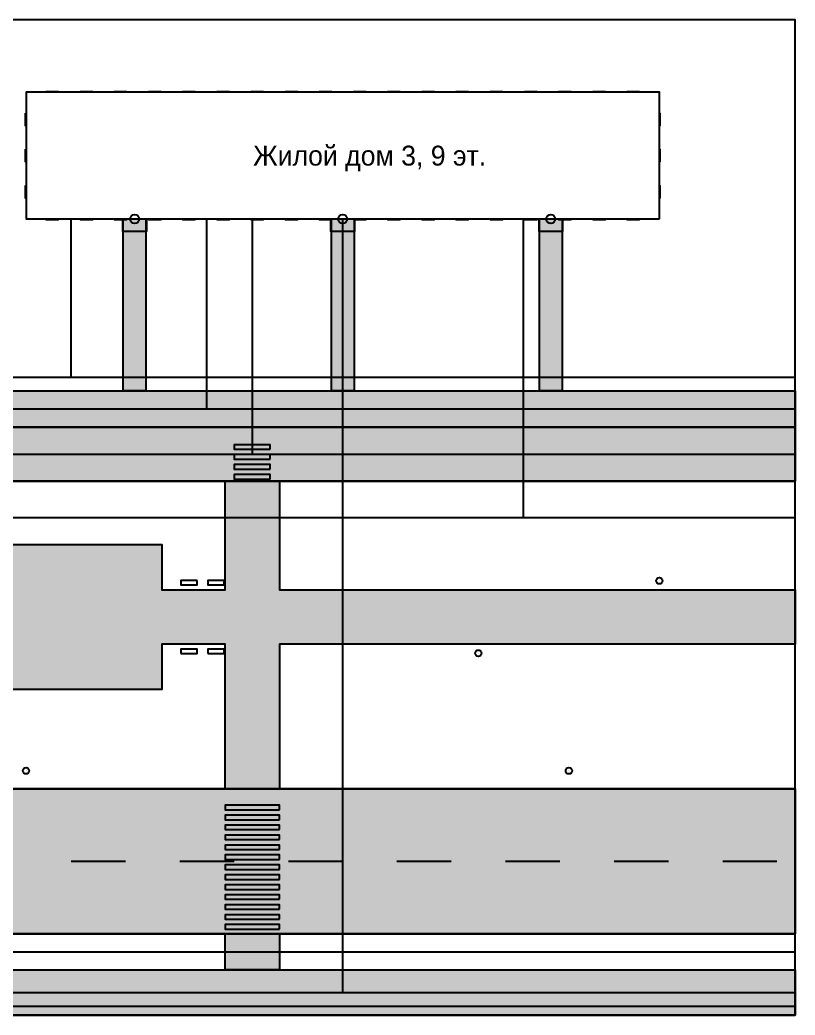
# Model space of a CAD drawing. Header units: metres. Extents: x 0 to 260, y 0 to 110.
# Drawn here: x 174.3 to 260, y 0 to 110 of the extents above; entities that cross this region are included whole.
import ezdxf

# ---------------------------------------------------------------- set-up
doc = ezdxf.new("R2010")
doc.units = ezdxf.units.M
for name, color, linetype in [('BENCHES', 34, 'Continuous'), ('BUILDING_FOOTPRINT', 1, 'Continuous'), ('CABLE_COMM', 150, 'Continuous'), ('CANOPIES', 132, 'Continuous'), ('CURB', 8, 'Continuous'), ('ENTRANCES', 132, 'Continuous'), ('GAS_PIPE', 2, 'Continuous'), ('HEATING_T1', 1, 'Continuous'), ('LABELS', 7, 'Continuous'), ('LAMPS', 2, 'Continuous'), ('OVERHEAD_POWER_LINE', 6, 'Continuous'), ('PATHS', 33, 'Continuous'), ('POWER_CABLE', 212, 'Continuous'), ('ROAD', 251, 'Continuous'), ('ROAD_MARKINGS', 7, 'Continuous'), ('SEWER_K1', 30, 'Continuous'), ('SIDEWALK', 31, 'Continuous'), ('TERRITORY_BOUNDARY', 8, 'Continuous'), ('WATER_SUPPLY_B1', 5, 'Continuous'), ('WINDOWS', 150, 'Continuous')]:
    doc.layers.add(name, color=color, linetype=linetype)

# ---------------------------------------------------------------- blocks, each defined once
blk = doc.blocks.new('BENCH')
blk.add_lwpolyline([(-0.9, -0.25), (0.9, -0.25), (0.9, 0.25), (-0.9, 0.25)], close=True)

msp = doc.modelspace()

# ---------------------------------------------------------------- hatches: boundary and pattern name
at = {"layer": 'PATHS'}
for points in [[(188.25, 69), (185.75, 69), (185.75, 88), (188.25, 88)], [(208.75, 69), (208.75, 88), (211.25, 88), (211.25, 69)], [(231.75, 69), (231.75, 88), (234.25, 88), (234.25, 69)], [(0, 47), (57, 47), (57, 59), (63, 59), (63, 47), (70, 47), (70, 52), (90, 52), (90, 47), (170, 47), (170, 52), (190, 52), (190, 47), (197, 47), (197, 59), (203, 59), (203, 47), (260, 47), (260, 41), (203, 41), (203, 25), (197, 25), (197, 41), (190, 41), (190, 36), (170, 36), (170, 41), (90, 41), (90, 36), (70, 36), (70, 41), (63, 41), (63, 25), (57, 25), (57, 41), (0, 41)], [(203, 5), (197, 5), (197, 9), (203, 9)]]:
    msp.add_hatch(color=33, dxfattribs=at).paths.add_polyline_path(points)
at = {"layer": 'ROAD'}
for points in [[(0, 59), (0, 65), (260, 65), (260, 59)], [(0, 9), (0, 25), (260, 25), (260, 9)]]:
    msp.add_hatch(color=251, dxfattribs=at).paths.add_polyline_path(points)
at = {"layer": 'SIDEWALK'}
for points in [[(0, 65), (0, 69), (260, 69), (260, 65)], [(0, 0), (0, 5), (260, 5), (260, 0)]]:
    msp.add_hatch(color=31, dxfattribs=at).paths.add_polyline_path(points)

# ---------------------------------------------------------------- linework, layer by layer
at = {"layer": 'BUILDING_FOOTPRINT'}
msp.add_lwpolyline([(245, 88), (245, 102), (175, 102), (175, 88)], close=True, dxfattribs=at)
at = {"layer": 'CABLE_COMM'}
msp.add_polyline3d([(0, 1, -0.6), (260, 1, -0.6)], dxfattribs=at)
at = {"layer": 'CANOPIES'}
for points in [[(185.7, 88, 2.7), (188.3, 88, 2.7), (188.3, 86.6, 2.7), (185.7, 86.6, 2.7)], [(208.7, 88, 2.7), (211.3, 88, 2.7), (211.3, 86.6, 2.7), (208.7, 86.6, 2.7)], [(231.7, 88, 2.7), (234.3, 88, 2.7), (234.3, 86.6, 2.7), (231.7, 86.6, 2.7)]]:
    msp.add_3dface(points, dxfattribs=at)
at = {"layer": 'CURB'}
for points in [[(260, 59), (260, 65), (0, 65), (0, 59)], [(260, 9), (260, 25), (0, 25), (0, 9)]]:
    msp.add_lwpolyline(points, close=True, dxfattribs=at)
at = {"layer": 'ENTRANCES'}
for centre in [(187, 88, 0.05), (210, 88, 0.05), (233, 88, 0.05)]:
    msp.add_circle(centre, 0.5, dxfattribs=at)
at = {"layer": 'GAS_PIPE'}
for points in [[(180, 70.5, -1.2), (180, 88, -1.2)], [(0, 70.5, -1.2), (260, 70.5, -1.2)]]:
    msp.add_polyline3d(points, dxfattribs=at)
at = {"layer": 'HEATING_T1'}
for points in [[(230, 55, -1.4), (230, 88, -1.4)], [(0, 55, -1.4), (260, 55, -1.4)]]:
    msp.add_polyline3d(points, dxfattribs=at)
at = {"layer": 'LAMPS'}
for p, q in [((245, 48), (245, 48, 5)), ((225, 40), (225, 40, 5)), ((175, 27), (175, 27, 9)), ((235, 27), (235, 27, 9))]:
    msp.add_line(p, q, dxfattribs=at)
for centre in [(245, 48, 5), (225, 40, 5), (175, 27, 9), (235, 27, 9)]:
    msp.add_circle(centre, 0.35, dxfattribs=at)
at = {"layer": 'OVERHEAD_POWER_LINE'}
for p, q in [((0, 7, 9), (260, 7, 9)), ((175, 7), (175, 7, 9)), ((210, 7), (210, 7, 9)), ((245, 7), (245, 7, 9))]:
    msp.add_line(p, q, dxfattribs=at)
at = {"layer": 'PATHS'}
for points in [[(188.25, 69), (185.75, 69), (185.75, 88), (188.25, 88)], [(208.75, 69), (208.75, 88), (211.25, 88), (211.25, 69)], [(231.75, 69), (231.75, 88), (234.25, 88), (234.25, 69)], [(203, 5), (197, 5), (197, 9), (203, 9)]]:
    msp.add_lwpolyline(points, close=True, dxfattribs=at)
msp.add_lwpolyline([(90, 47), (170, 47), (170, 52), (190, 52), (190, 47), (197, 47), (197, 59), (203, 59), (203, 47), (260, 47), (260, 41), (203, 41), (203, 25), (197, 25), (197, 41), (190, 41), (190, 36), (170, 36), (170, 41), (90, 41)], dxfattribs=at)
at = {"layer": 'POWER_CABLE'}
for points in [[(195, 67, -0.7), (195, 88, -0.7)], [(0, 67, -0.7), (260, 67, -0.7)]]:
    msp.add_polyline3d(points, dxfattribs=at)
at = {"layer": 'ROAD'}
for points in [[(0, 59), (0, 65), (260, 65), (260, 59)], [(0, 9), (0, 25), (260, 25), (260, 9)]]:
    msp.add_lwpolyline(points, close=True, dxfattribs=at)
at = {"layer": 'ROAD_MARKINGS'}
for p, q in [((180, 17), (186, 17)), ((192, 17), (198, 17)), ((204, 17), (210, 17)), ((216, 17), (222, 17)), ((228, 17), (234, 17)), ((240, 17), (246, 17)), ((252, 17), (258, 17))]:
    msp.add_line(p, q, dxfattribs=at)
for points in [[(202, 62.55), (202, 63.05), (198, 63.05), (198, 62.55)], [(202, 61.45), (202, 61.95), (198, 61.95), (198, 61.45)], [(202, 60.35), (202, 60.85), (198, 60.85), (198, 60.35)], [(202, 59.25), (202, 59.75), (198, 59.75), (198, 59.25)], [(203, 22.7), (203, 23.2), (197, 23.2), (197, 22.7)], [(203, 21.6), (203, 22.1), (197, 22.1), (197, 21.6)], [(203, 20.5), (203, 21), (197, 21), (197, 20.5)], [(203, 19.4), (203, 19.9), (197, 19.9), (197, 19.4)], [(203, 18.3), (203, 18.8), (197, 18.8), (197, 18.3)], [(203, 17.2), (203, 17.7), (197, 17.7), (197, 17.2)], [(203, 16.1), (203, 16.6), (197, 16.6), (197, 16.1)], [(203, 15), (203, 15.5), (197, 15.5), (197, 15)], [(203, 13.9), (203, 14.4), (197, 14.4), (197, 13.9)], [(203, 12.8), (203, 13.3), (197, 13.3), (197, 12.8)], [(203, 11.7), (203, 12.2), (197, 12.2), (197, 11.7)], [(203, 10.6), (203, 11.1), (197, 11.1), (197, 10.6)], [(203, 9.5), (203, 10), (197, 10), (197, 9.5)]]:
    msp.add_lwpolyline(points, close=True, dxfattribs=at)
at = {"layer": 'SEWER_K1'}
for points in [[(200, 88, -2.6), (200, 62, -2.6)], [(0, 62, -2.6), (260, 62, -2.6)]]:
    msp.add_polyline3d(points, dxfattribs=at)
at = {"layer": 'SIDEWALK'}
for points in [[(0, 65), (0, 69), (260, 69), (260, 65)], [(0, 0), (0, 5), (260, 5), (260, 0)]]:
    msp.add_lwpolyline(points, close=True, dxfattribs=at)
at = {"layer": 'TERRITORY_BOUNDARY'}
msp.add_lwpolyline([(260, 0), (260, 110), (0, 110), (0, 0)], close=True, dxfattribs=at)
at = {"layer": 'WATER_SUPPLY_B1'}
for points in [[(210, 2.5, -1.8), (210, 88, -1.8)], [(0, 2.5, -1.8), (260, 2.5, -1.8)]]:
    msp.add_polyline3d(points, dxfattribs=at)
at = {"layer": 'WINDOWS'}
for points in [[(178.59, 102.05, 0.9), (177.19, 102.05, 0.9), (177.19, 102.05, 2.4), (178.59, 102.05, 2.4)], [(178.59, 102.05, 3.9), (177.19, 102.05, 3.9), (177.19, 102.05, 5.4), (178.59, 102.05, 5.4)], [(178.59, 102.05, 6.9), (177.19, 102.05, 6.9), (177.19, 102.05, 8.4), (178.59, 102.05, 8.4)], [(178.59, 102.05, 9.9), (177.19, 102.05, 9.9), (177.19, 102.05, 11.4), (178.59, 102.05, 11.4)], [(178.59, 102.05, 12.9), (177.19, 102.05, 12.9), (177.19, 102.05, 14.4), (178.59, 102.05, 14.4)], [(178.59, 102.05, 15.9), (177.19, 102.05, 15.9), (177.19, 102.05, 17.4), (178.59, 102.05, 17.4)], [(178.59, 102.05, 18.9), (177.19, 102.05, 18.9), (177.19, 102.05, 20.4), (178.59, 102.05, 20.4)], [(178.59, 102.05, 21.9), (177.19, 102.05, 21.9), (177.19, 102.05, 23.4), (178.59, 102.05, 23.4)], [(178.59, 102.05, 24.9), (177.19, 102.05, 24.9), (177.19, 102.05, 26.4), (178.59, 102.05, 26.4)], [(182.37, 102.05, 0.9), (180.97, 102.05, 0.9), (180.97, 102.05, 2.4), (182.37, 102.05, 2.4)], [(182.37, 102.05, 3.9), (180.97, 102.05, 3.9), (180.97, 102.05, 5.4), (182.37, 102.05, 5.4)], [(182.37, 102.05, 6.9), (180.97, 102.05, 6.9), (180.97, 102.05, 8.4), (182.37, 102.05, 8.4)], [(182.37, 102.05, 9.9), (180.97, 102.05, 9.9), (180.97, 102.05, 11.4), (182.37, 102.05, 11.4)], [(182.37, 102.05, 12.9), (180.97, 102.05, 12.9), (180.97, 102.05, 14.4), (182.37, 102.05, 14.4)], [(182.37, 102.05, 15.9), (180.97, 102.05, 15.9), (180.97, 102.05, 17.4), (182.37, 102.05, 17.4)], [(182.37, 102.05, 18.9), (180.97, 102.05, 18.9), (180.97, 102.05, 20.4), (182.37, 102.05, 20.4)], [(182.37, 102.05, 21.9), (180.97, 102.05, 21.9), (180.97, 102.05, 23.4), (182.37, 102.05, 23.4)], [(182.37, 102.05, 24.9), (180.97, 102.05, 24.9), (180.97, 102.05, 26.4), (182.37, 102.05, 26.4)], [(186.14, 102.05, 0.9), (184.74, 102.05, 0.9), (184.74, 102.05, 2.4), (186.14, 102.05, 2.4)], [(186.14, 102.05, 3.9), (184.74, 102.05, 3.9), (184.74, 102.05, 5.4), (186.14, 102.05, 5.4)], [(186.14, 102.05, 6.9), (184.74, 102.05, 6.9), (184.74, 102.05, 8.4), (186.14, 102.05, 8.4)], [(186.14, 102.05, 9.9), (184.74, 102.05, 9.9), (184.74, 102.05, 11.4), (186.14, 102.05, 11.4)], [(186.14, 102.05, 12.9), (184.74, 102.05, 12.9), (184.74, 102.05, 14.4), (186.14, 102.05, 14.4)], [(186.14, 102.05, 15.9), (184.74, 102.05, 15.9), (184.74, 102.05, 17.4), (186.14, 102.05, 17.4)], [(186.14, 102.05, 18.9), (184.74, 102.05, 18.9), (184.74, 102.05, 20.4), (186.14, 102.05, 20.4)], [(186.14, 102.05, 21.9), (184.74, 102.05, 21.9), (184.74, 102.05, 23.4), (186.14, 102.05, 23.4)], [(186.14, 102.05, 24.9), (184.74, 102.05, 24.9), (184.74, 102.05, 26.4), (186.14, 102.05, 26.4)], [(189.92, 102.05, 0.9), (188.52, 102.05, 0.9), (188.52, 102.05, 2.4), (189.92, 102.05, 2.4)], [(189.92, 102.05, 3.9), (188.52, 102.05, 3.9), (188.52, 102.05, 5.4), (189.92, 102.05, 5.4)], [(189.92, 102.05, 6.9), (188.52, 102.05, 6.9), (188.52, 102.05, 8.4), (189.92, 102.05, 8.4)], [(189.92, 102.05, 9.9), (188.52, 102.05, 9.9), (188.52, 102.05, 11.4), (189.92, 102.05, 11.4)], [(189.92, 102.05, 12.9), (188.52, 102.05, 12.9), (188.52, 102.05, 14.4), (189.92, 102.05, 14.4)], [(189.92, 102.05, 15.9), (188.52, 102.05, 15.9), (188.52, 102.05, 17.4), (189.92, 102.05, 17.4)], [(189.92, 102.05, 18.9), (188.52, 102.05, 18.9), (188.52, 102.05, 20.4), (189.92, 102.05, 20.4)], [(189.92, 102.05, 21.9), (188.52, 102.05, 21.9), (188.52, 102.05, 23.4), (189.92, 102.05, 23.4)], [(189.92, 102.05, 24.9), (188.52, 102.05, 24.9), (188.52, 102.05, 26.4), (189.92, 102.05, 26.4)], [(193.7, 102.05, 0.9), (192.3, 102.05, 0.9), (192.3, 102.05, 2.4), (193.7, 102.05, 2.4)], [(193.7, 102.05, 3.9), (192.3, 102.05, 3.9), (192.3, 102.05, 5.4), (193.7, 102.05, 5.4)], [(193.7, 102.05, 6.9), (192.3, 102.05, 6.9), (192.3, 102.05, 8.4), (193.7, 102.05, 8.4)], [(193.7, 102.05, 9.9), (192.3, 102.05, 9.9), (192.3, 102.05, 11.4), (193.7, 102.05, 11.4)], [(193.7, 102.05, 12.9), (192.3, 102.05, 12.9), (192.3, 102.05, 14.4), (193.7, 102.05, 14.4)], [(193.7, 102.05, 15.9), (192.3, 102.05, 15.9), (192.3, 102.05, 17.4), (193.7, 102.05, 17.4)], [(193.7, 102.05, 18.9), (192.3, 102.05, 18.9), (192.3, 102.05, 20.4), (193.7, 102.05, 20.4)], [(193.7, 102.05, 21.9), (192.3, 102.05, 21.9), (192.3, 102.05, 23.4), (193.7, 102.05, 23.4)], [(193.7, 102.05, 24.9), (192.3, 102.05, 24.9), (192.3, 102.05, 26.4), (193.7, 102.05, 26.4)], [(197.48, 102.05, 0.9), (196.08, 102.05, 0.9), (196.08, 102.05, 2.4), (197.48, 102.05, 2.4)], [(197.48, 102.05, 3.9), (196.08, 102.05, 3.9), (196.08, 102.05, 5.4), (197.48, 102.05, 5.4)], [(197.48, 102.05, 6.9), (196.08, 102.05, 6.9), (196.08, 102.05, 8.4), (197.48, 102.05, 8.4)], [(197.48, 102.05, 9.9), (196.08, 102.05, 9.9), (196.08, 102.05, 11.4), (197.48, 102.05, 11.4)], [(197.48, 102.05, 12.9), (196.08, 102.05, 12.9), (196.08, 102.05, 14.4), (197.48, 102.05, 14.4)], [(197.48, 102.05, 15.9), (196.08, 102.05, 15.9), (196.08, 102.05, 17.4), (197.48, 102.05, 17.4)], [(197.48, 102.05, 18.9), (196.08, 102.05, 18.9), (196.08, 102.05, 20.4), (197.48, 102.05, 20.4)], [(197.48, 102.05, 21.9), (196.08, 102.05, 21.9), (196.08, 102.05, 23.4), (197.48, 102.05, 23.4)], [(197.48, 102.05, 24.9), (196.08, 102.05, 24.9), (196.08, 102.05, 26.4), (197.48, 102.05, 26.4)], [(201.26, 102.05, 0.9), (199.86, 102.05, 0.9), (199.86, 102.05, 2.4), (201.26, 102.05, 2.4)], [(201.26, 102.05, 3.9), (199.86, 102.05, 3.9), (199.86, 102.05, 5.4), (201.26, 102.05, 5.4)], [(201.26, 102.05, 6.9), (199.86, 102.05, 6.9), (199.86, 102.05, 8.4), (201.26, 102.05, 8.4)], [(201.26, 102.05, 9.9), (199.86, 102.05, 9.9), (199.86, 102.05, 11.4), (201.26, 102.05, 11.4)], [(201.26, 102.05, 12.9), (199.86, 102.05, 12.9), (199.86, 102.05, 14.4), (201.26, 102.05, 14.4)], [(201.26, 102.05, 15.9), (199.86, 102.05, 15.9), (199.86, 102.05, 17.4), (201.26, 102.05, 17.4)], [(201.26, 102.05, 18.9), (199.86, 102.05, 18.9), (199.86, 102.05, 20.4), (201.26, 102.05, 20.4)], [(201.26, 102.05, 21.9), (199.86, 102.05, 21.9), (199.86, 102.05, 23.4), (201.26, 102.05, 23.4)], [(201.26, 102.05, 24.9), (199.86, 102.05, 24.9), (199.86, 102.05, 26.4), (201.26, 102.05, 26.4)], [(205.03, 102.05, 0.9), (203.63, 102.05, 0.9), (203.63, 102.05, 2.4), (205.03, 102.05, 2.4)], [(205.03, 102.05, 3.9), (203.63, 102.05, 3.9), (203.63, 102.05, 5.4), (205.03, 102.05, 5.4)], [(205.03, 102.05, 6.9), (203.63, 102.05, 6.9), (203.63, 102.05, 8.4), (205.03, 102.05, 8.4)], [(205.03, 102.05, 9.9), (203.63, 102.05, 9.9), (203.63, 102.05, 11.4), (205.03, 102.05, 11.4)], [(205.03, 102.05, 12.9), (203.63, 102.05, 12.9), (203.63, 102.05, 14.4), (205.03, 102.05, 14.4)], [(205.03, 102.05, 15.9), (203.63, 102.05, 15.9), (203.63, 102.05, 17.4), (205.03, 102.05, 17.4)], [(205.03, 102.05, 18.9), (203.63, 102.05, 18.9), (203.63, 102.05, 20.4), (205.03, 102.05, 20.4)], [(205.03, 102.05, 21.9), (203.63, 102.05, 21.9), (203.63, 102.05, 23.4), (205.03, 102.05, 23.4)], [(205.03, 102.05, 24.9), (203.63, 102.05, 24.9), (203.63, 102.05, 26.4), (205.03, 102.05, 26.4)], [(208.81, 102.05, 0.9), (207.41, 102.05, 0.9), (207.41, 102.05, 2.4), (208.81, 102.05, 2.4)], [(208.81, 102.05, 3.9), (207.41, 102.05, 3.9), (207.41, 102.05, 5.4), (208.81, 102.05, 5.4)], [(208.81, 102.05, 6.9), (207.41, 102.05, 6.9), (207.41, 102.05, 8.4), (208.81, 102.05, 8.4)], [(208.81, 102.05, 9.9), (207.41, 102.05, 9.9), (207.41, 102.05, 11.4), (208.81, 102.05, 11.4)], [(208.81, 102.05, 12.9), (207.41, 102.05, 12.9), (207.41, 102.05, 14.4), (208.81, 102.05, 14.4)], [(208.81, 102.05, 15.9), (207.41, 102.05, 15.9), (207.41, 102.05, 17.4), (208.81, 102.05, 17.4)], [(208.81, 102.05, 18.9), (207.41, 102.05, 18.9), (207.41, 102.05, 20.4), (208.81, 102.05, 20.4)], [(208.81, 102.05, 21.9), (207.41, 102.05, 21.9), (207.41, 102.05, 23.4), (208.81, 102.05, 23.4)], [(208.81, 102.05, 24.9), (207.41, 102.05, 24.9), (207.41, 102.05, 26.4), (208.81, 102.05, 26.4)], [(212.59, 102.05, 0.9), (211.19, 102.05, 0.9), (211.19, 102.05, 2.4), (212.59, 102.05, 2.4)], [(212.59, 102.05, 3.9), (211.19, 102.05, 3.9), (211.19, 102.05, 5.4), (212.59, 102.05, 5.4)], [(212.59, 102.05, 6.9), (211.19, 102.05, 6.9), (211.19, 102.05, 8.4), (212.59, 102.05, 8.4)], [(212.59, 102.05, 9.9), (211.19, 102.05, 9.9), (211.19, 102.05, 11.4), (212.59, 102.05, 11.4)], [(212.59, 102.05, 12.9), (211.19, 102.05, 12.9), (211.19, 102.05, 14.4), (212.59, 102.05, 14.4)], [(212.59, 102.05, 15.9), (211.19, 102.05, 15.9), (211.19, 102.05, 17.4), (212.59, 102.05, 17.4)], [(212.59, 102.05, 18.9), (211.19, 102.05, 18.9), (211.19, 102.05, 20.4), (212.59, 102.05, 20.4)], [(212.59, 102.05, 21.9), (211.19, 102.05, 21.9), (211.19, 102.05, 23.4), (212.59, 102.05, 23.4)], [(212.59, 102.05, 24.9), (211.19, 102.05, 24.9), (211.19, 102.05, 26.4), (212.59, 102.05, 26.4)], [(216.37, 102.05, 0.9), (214.97, 102.05, 0.9), (214.97, 102.05, 2.4), (216.37, 102.05, 2.4)], [(216.37, 102.05, 3.9), (214.97, 102.05, 3.9), (214.97, 102.05, 5.4), (216.37, 102.05, 5.4)], [(216.37, 102.05, 6.9), (214.97, 102.05, 6.9), (214.97, 102.05, 8.4), (216.37, 102.05, 8.4)], [(216.37, 102.05, 9.9), (214.97, 102.05, 9.9), (214.97, 102.05, 11.4), (216.37, 102.05, 11.4)], [(216.37, 102.05, 12.9), (214.97, 102.05, 12.9), (214.97, 102.05, 14.4), (216.37, 102.05, 14.4)], [(216.37, 102.05, 15.9), (214.97, 102.05, 15.9), (214.97, 102.05, 17.4), (216.37, 102.05, 17.4)], [(216.37, 102.05, 18.9), (214.97, 102.05, 18.9), (214.97, 102.05, 20.4), (216.37, 102.05, 20.4)], [(216.37, 102.05, 21.9), (214.97, 102.05, 21.9), (214.97, 102.05, 23.4), (216.37, 102.05, 23.4)], [(216.37, 102.05, 24.9), (214.97, 102.05, 24.9), (214.97, 102.05, 26.4), (216.37, 102.05, 26.4)], [(220.14, 102.05, 0.9), (218.74, 102.05, 0.9), (218.74, 102.05, 2.4), (220.14, 102.05, 2.4)], [(220.14, 102.05, 3.9), (218.74, 102.05, 3.9), (218.74, 102.05, 5.4), (220.14, 102.05, 5.4)], [(220.14, 102.05, 6.9), (218.74, 102.05, 6.9), (218.74, 102.05, 8.4), (220.14, 102.05, 8.4)], [(220.14, 102.05, 9.9), (218.74, 102.05, 9.9), (218.74, 102.05, 11.4), (220.14, 102.05, 11.4)], [(220.14, 102.05, 12.9), (218.74, 102.05, 12.9), (218.74, 102.05, 14.4), (220.14, 102.05, 14.4)], [(220.14, 102.05, 15.9), (218.74, 102.05, 15.9), (218.74, 102.05, 17.4), (220.14, 102.05, 17.4)], [(220.14, 102.05, 18.9), (218.74, 102.05, 18.9), (218.74, 102.05, 20.4), (220.14, 102.05, 20.4)], [(220.14, 102.05, 21.9), (218.74, 102.05, 21.9), (218.74, 102.05, 23.4), (220.14, 102.05, 23.4)], [(220.14, 102.05, 24.9), (218.74, 102.05, 24.9), (218.74, 102.05, 26.4), (220.14, 102.05, 26.4)], [(223.92, 102.05, 0.9), (222.52, 102.05, 0.9), (222.52, 102.05, 2.4), (223.92, 102.05, 2.4)], [(223.92, 102.05, 3.9), (222.52, 102.05, 3.9), (222.52, 102.05, 5.4), (223.92, 102.05, 5.4)], [(223.92, 102.05, 6.9), (222.52, 102.05, 6.9), (222.52, 102.05, 8.4), (223.92, 102.05, 8.4)], [(223.92, 102.05, 9.9), (222.52, 102.05, 9.9), (222.52, 102.05, 11.4), (223.92, 102.05, 11.4)], [(223.92, 102.05, 12.9), (222.52, 102.05, 12.9), (222.52, 102.05, 14.4), (223.92, 102.05, 14.4)], [(223.92, 102.05, 15.9), (222.52, 102.05, 15.9), (222.52, 102.05, 17.4), (223.92, 102.05, 17.4)], [(223.92, 102.05, 18.9), (222.52, 102.05, 18.9), (222.52, 102.05, 20.4), (223.92, 102.05, 20.4)], [(223.92, 102.05, 21.9), (222.52, 102.05, 21.9), (222.52, 102.05, 23.4), (223.92, 102.05, 23.4)], [(223.92, 102.05, 24.9), (222.52, 102.05, 24.9), (222.52, 102.05, 26.4), (223.92, 102.05, 26.4)], [(227.7, 102.05, 0.9), (226.3, 102.05, 0.9), (226.3, 102.05, 2.4), (227.7, 102.05, 2.4)], [(227.7, 102.05, 3.9), (226.3, 102.05, 3.9), (226.3, 102.05, 5.4), (227.7, 102.05, 5.4)], [(227.7, 102.05, 6.9), (226.3, 102.05, 6.9), (226.3, 102.05, 8.4), (227.7, 102.05, 8.4)], [(227.7, 102.05, 9.9), (226.3, 102.05, 9.9), (226.3, 102.05, 11.4), (227.7, 102.05, 11.4)], [(227.7, 102.05, 12.9), (226.3, 102.05, 12.9), (226.3, 102.05, 14.4), (227.7, 102.05, 14.4)], [(227.7, 102.05, 15.9), (226.3, 102.05, 15.9), (226.3, 102.05, 17.4), (227.7, 102.05, 17.4)], [(227.7, 102.05, 18.9), (226.3, 102.05, 18.9), (226.3, 102.05, 20.4), (227.7, 102.05, 20.4)], [(227.7, 102.05, 21.9), (226.3, 102.05, 21.9), (226.3, 102.05, 23.4), (227.7, 102.05, 23.4)], [(227.7, 102.05, 24.9), (226.3, 102.05, 24.9), (226.3, 102.05, 26.4), (227.7, 102.05, 26.4)], [(231.48, 102.05, 0.9), (230.08, 102.05, 0.9), (230.08, 102.05, 2.4), (231.48, 102.05, 2.4)], [(231.48, 102.05, 3.9), (230.08, 102.05, 3.9), (230.08, 102.05, 5.4), (231.48, 102.05, 5.4)], [(231.48, 102.05, 6.9), (230.08, 102.05, 6.9), (230.08, 102.05, 8.4), (231.48, 102.05, 8.4)], [(231.48, 102.05, 9.9), (230.08, 102.05, 9.9), (230.08, 102.05, 11.4), (231.48, 102.05, 11.4)], [(231.48, 102.05, 12.9), (230.08, 102.05, 12.9), (230.08, 102.05, 14.4), (231.48, 102.05, 14.4)], [(231.48, 102.05, 15.9), (230.08, 102.05, 15.9), (230.08, 102.05, 17.4), (231.48, 102.05, 17.4)], [(231.48, 102.05, 18.9), (230.08, 102.05, 18.9), (230.08, 102.05, 20.4), (231.48, 102.05, 20.4)], [(231.48, 102.05, 21.9), (230.08, 102.05, 21.9), (230.08, 102.05, 23.4), (231.48, 102.05, 23.4)], [(231.48, 102.05, 24.9), (230.08, 102.05, 24.9), (230.08, 102.05, 26.4), (231.48, 102.05, 26.4)], [(235.26, 102.05, 0.9), (233.86, 102.05, 0.9), (233.86, 102.05, 2.4), (235.26, 102.05, 2.4)], [(235.26, 102.05, 3.9), (233.86, 102.05, 3.9), (233.86, 102.05, 5.4), (235.26, 102.05, 5.4)], [(235.26, 102.05, 6.9), (233.86, 102.05, 6.9), (233.86, 102.05, 8.4), (235.26, 102.05, 8.4)], [(235.26, 102.05, 9.9), (233.86, 102.05, 9.9), (233.86, 102.05, 11.4), (235.26, 102.05, 11.4)], [(235.26, 102.05, 12.9), (233.86, 102.05, 12.9), (233.86, 102.05, 14.4), (235.26, 102.05, 14.4)], [(235.26, 102.05, 15.9), (233.86, 102.05, 15.9), (233.86, 102.05, 17.4), (235.26, 102.05, 17.4)], [(235.26, 102.05, 18.9), (233.86, 102.05, 18.9), (233.86, 102.05, 20.4), (235.26, 102.05, 20.4)], [(235.26, 102.05, 21.9), (233.86, 102.05, 21.9), (233.86, 102.05, 23.4), (235.26, 102.05, 23.4)], [(235.26, 102.05, 24.9), (233.86, 102.05, 24.9), (233.86, 102.05, 26.4), (235.26, 102.05, 26.4)], [(239.03, 102.05, 0.9), (237.63, 102.05, 0.9), (237.63, 102.05, 2.4), (239.03, 102.05, 2.4)], [(239.03, 102.05, 3.9), (237.63, 102.05, 3.9), (237.63, 102.05, 5.4), (239.03, 102.05, 5.4)], [(239.03, 102.05, 6.9), (237.63, 102.05, 6.9), (237.63, 102.05, 8.4), (239.03, 102.05, 8.4)], [(239.03, 102.05, 9.9), (237.63, 102.05, 9.9), (237.63, 102.05, 11.4), (239.03, 102.05, 11.4)], [(239.03, 102.05, 12.9), (237.63, 102.05, 12.9), (237.63, 102.05, 14.4), (239.03, 102.05, 14.4)], [(239.03, 102.05, 15.9), (237.63, 102.05, 15.9), (237.63, 102.05, 17.4), (239.03, 102.05, 17.4)], [(239.03, 102.05, 18.9), (237.63, 102.05, 18.9), (237.63, 102.05, 20.4), (239.03, 102.05, 20.4)], [(239.03, 102.05, 21.9), (237.63, 102.05, 21.9), (237.63, 102.05, 23.4), (239.03, 102.05, 23.4)], [(239.03, 102.05, 24.9), (237.63, 102.05, 24.9), (237.63, 102.05, 26.4), (239.03, 102.05, 26.4)], [(242.81, 102.05, 0.9), (241.41, 102.05, 0.9), (241.41, 102.05, 2.4), (242.81, 102.05, 2.4)], [(242.81, 102.05, 3.9), (241.41, 102.05, 3.9), (241.41, 102.05, 5.4), (242.81, 102.05, 5.4)], [(242.81, 102.05, 6.9), (241.41, 102.05, 6.9), (241.41, 102.05, 8.4), (242.81, 102.05, 8.4)], [(242.81, 102.05, 9.9), (241.41, 102.05, 9.9), (241.41, 102.05, 11.4), (242.81, 102.05, 11.4)], [(242.81, 102.05, 12.9), (241.41, 102.05, 12.9), (241.41, 102.05, 14.4), (242.81, 102.05, 14.4)], [(242.81, 102.05, 15.9), (241.41, 102.05, 15.9), (241.41, 102.05, 17.4), (242.81, 102.05, 17.4)], [(242.81, 102.05, 18.9), (241.41, 102.05, 18.9), (241.41, 102.05, 20.4), (242.81, 102.05, 20.4)], [(242.81, 102.05, 21.9), (241.41, 102.05, 21.9), (241.41, 102.05, 23.4), (242.81, 102.05, 23.4)], [(242.81, 102.05, 24.9), (241.41, 102.05, 24.9), (241.41, 102.05, 26.4), (242.81, 102.05, 26.4)], [(174.95, 99.7, 0.9), (174.95, 98.3, 0.9), (174.95, 98.3, 2.4), (174.95, 99.7, 2.4)], [(174.95, 99.7, 3.9), (174.95, 98.3, 3.9), (174.95, 98.3, 5.4), (174.95, 99.7, 5.4)], [(174.95, 99.7, 6.9), (174.95, 98.3, 6.9), (174.95, 98.3, 8.4), (174.95, 99.7, 8.4)], [(174.95, 99.7, 9.9), (174.95, 98.3, 9.9), (174.95, 98.3, 11.4), (174.95, 99.7, 11.4)], [(174.95, 99.7, 12.9), (174.95, 98.3, 12.9), (174.95, 98.3, 14.4), (174.95, 99.7, 14.4)], [(174.95, 99.7, 15.9), (174.95, 98.3, 15.9), (174.95, 98.3, 17.4), (174.95, 99.7, 17.4)], [(174.95, 99.7, 18.9), (174.95, 98.3, 18.9), (174.95, 98.3, 20.4), (174.95, 99.7, 20.4)], [(174.95, 99.7, 21.9), (174.95, 98.3, 21.9), (174.95, 98.3, 23.4), (174.95, 99.7, 23.4)], [(174.95, 99.7, 24.9), (174.95, 98.3, 24.9), (174.95, 98.3, 26.4), (174.95, 99.7, 26.4)], [(245.05, 98.3, 0.9), (245.05, 99.7, 0.9), (245.05, 99.7, 2.4), (245.05, 98.3, 2.4)], [(245.05, 98.3, 3.9), (245.05, 99.7, 3.9), (245.05, 99.7, 5.4), (245.05, 98.3, 5.4)], [(245.05, 98.3, 6.9), (245.05, 99.7, 6.9), (245.05, 99.7, 8.4), (245.05, 98.3, 8.4)], [(245.05, 98.3, 9.9), (245.05, 99.7, 9.9), (245.05, 99.7, 11.4), (245.05, 98.3, 11.4)], [(245.05, 98.3, 12.9), (245.05, 99.7, 12.9), (245.05, 99.7, 14.4), (245.05, 98.3, 14.4)], [(245.05, 98.3, 15.9), (245.05, 99.7, 15.9), (245.05, 99.7, 17.4), (245.05, 98.3, 17.4)], [(245.05, 98.3, 18.9), (245.05, 99.7, 18.9), (245.05, 99.7, 20.4), (245.05, 98.3, 20.4)], [(245.05, 98.3, 21.9), (245.05, 99.7, 21.9), (245.05, 99.7, 23.4), (245.05, 98.3, 23.4)], [(245.05, 98.3, 24.9), (245.05, 99.7, 24.9), (245.05, 99.7, 26.4), (245.05, 98.3, 26.4)], [(174.95, 95.7, 0.9), (174.95, 94.3, 0.9), (174.95, 94.3, 2.4), (174.95, 95.7, 2.4)], [(174.95, 95.7, 3.9), (174.95, 94.3, 3.9), (174.95, 94.3, 5.4), (174.95, 95.7, 5.4)], [(174.95, 95.7, 6.9), (174.95, 94.3, 6.9), (174.95, 94.3, 8.4), (174.95, 95.7, 8.4)], [(174.95, 95.7, 9.9), (174.95, 94.3, 9.9), (174.95, 94.3, 11.4), (174.95, 95.7, 11.4)], [(174.95, 95.7, 12.9), (174.95, 94.3, 12.9), (174.95, 94.3, 14.4), (174.95, 95.7, 14.4)], [(174.95, 95.7, 15.9), (174.95, 94.3, 15.9), (174.95, 94.3, 17.4), (174.95, 95.7, 17.4)], [(174.95, 95.7, 18.9), (174.95, 94.3, 18.9), (174.95, 94.3, 20.4), (174.95, 95.7, 20.4)], [(174.95, 95.7, 21.9), (174.95, 94.3, 21.9), (174.95, 94.3, 23.4), (174.95, 95.7, 23.4)], [(174.95, 95.7, 24.9), (174.95, 94.3, 24.9), (174.95, 94.3, 26.4), (174.95, 95.7, 26.4)], [(245.05, 94.3, 0.9), (245.05, 95.7, 0.9), (245.05, 95.7, 2.4), (245.05, 94.3, 2.4)], [(245.05, 94.3, 3.9), (245.05, 95.7, 3.9), (245.05, 95.7, 5.4), (245.05, 94.3, 5.4)], [(245.05, 94.3, 6.9), (245.05, 95.7, 6.9), (245.05, 95.7, 8.4), (245.05, 94.3, 8.4)], [(245.05, 94.3, 9.9), (245.05, 95.7, 9.9), (245.05, 95.7, 11.4), (245.05, 94.3, 11.4)], [(245.05, 94.3, 12.9), (245.05, 95.7, 12.9), (245.05, 95.7, 14.4), (245.05, 94.3, 14.4)], [(245.05, 94.3, 15.9), (245.05, 95.7, 15.9), (245.05, 95.7, 17.4), (245.05, 94.3, 17.4)], [(245.05, 94.3, 18.9), (245.05, 95.7, 18.9), (245.05, 95.7, 20.4), (245.05, 94.3, 20.4)], [(245.05, 94.3, 21.9), (245.05, 95.7, 21.9), (245.05, 95.7, 23.4), (245.05, 94.3, 23.4)], [(245.05, 94.3, 24.9), (245.05, 95.7, 24.9), (245.05, 95.7, 26.4), (245.05, 94.3, 26.4)], [(174.95, 91.7, 0.9), (174.95, 90.3, 0.9), (174.95, 90.3, 2.4), (174.95, 91.7, 2.4)], [(174.95, 91.7, 3.9), (174.95, 90.3, 3.9), (174.95, 90.3, 5.4), (174.95, 91.7, 5.4)], [(174.95, 91.7, 6.9), (174.95, 90.3, 6.9), (174.95, 90.3, 8.4), (174.95, 91.7, 8.4)], [(174.95, 91.7, 9.9), (174.95, 90.3, 9.9), (174.95, 90.3, 11.4), (174.95, 91.7, 11.4)], [(174.95, 91.7, 12.9), (174.95, 90.3, 12.9), (174.95, 90.3, 14.4), (174.95, 91.7, 14.4)], [(174.95, 91.7, 15.9), (174.95, 90.3, 15.9), (174.95, 90.3, 17.4), (174.95, 91.7, 17.4)], [(174.95, 91.7, 18.9), (174.95, 90.3, 18.9), (174.95, 90.3, 20.4), (174.95, 91.7, 20.4)], [(174.95, 91.7, 21.9), (174.95, 90.3, 21.9), (174.95, 90.3, 23.4), (174.95, 91.7, 23.4)], [(174.95, 91.7, 24.9), (174.95, 90.3, 24.9), (174.95, 90.3, 26.4), (174.95, 91.7, 26.4)], [(245.05, 90.3, 0.9), (245.05, 91.7, 0.9), (245.05, 91.7, 2.4), (245.05, 90.3, 2.4)], [(245.05, 90.3, 3.9), (245.05, 91.7, 3.9), (245.05, 91.7, 5.4), (245.05, 90.3, 5.4)], [(245.05, 90.3, 6.9), (245.05, 91.7, 6.9), (245.05, 91.7, 8.4), (245.05, 90.3, 8.4)], [(245.05, 90.3, 9.9), (245.05, 91.7, 9.9), (245.05, 91.7, 11.4), (245.05, 90.3, 11.4)], [(245.05, 90.3, 12.9), (245.05, 91.7, 12.9), (245.05, 91.7, 14.4), (245.05, 90.3, 14.4)], [(245.05, 90.3, 15.9), (245.05, 91.7, 15.9), (245.05, 91.7, 17.4), (245.05, 90.3, 17.4)], [(245.05, 90.3, 18.9), (245.05, 91.7, 18.9), (245.05, 91.7, 20.4), (245.05, 90.3, 20.4)], [(245.05, 90.3, 21.9), (245.05, 91.7, 21.9), (245.05, 91.7, 23.4), (245.05, 90.3, 23.4)], [(245.05, 90.3, 24.9), (245.05, 91.7, 24.9), (245.05, 91.7, 26.4), (245.05, 90.3, 26.4)], [(177.19, 87.95, 0.9), (178.59, 87.95, 0.9), (178.59, 87.95, 2.4), (177.19, 87.95, 2.4)], [(177.19, 87.95, 3.9), (178.59, 87.95, 3.9), (178.59, 87.95, 5.4), (177.19, 87.95, 5.4)], [(177.19, 87.95, 6.9), (178.59, 87.95, 6.9), (178.59, 87.95, 8.4), (177.19, 87.95, 8.4)], [(177.19, 87.95, 9.9), (178.59, 87.95, 9.9), (178.59, 87.95, 11.4), (177.19, 87.95, 11.4)], [(177.19, 87.95, 12.9), (178.59, 87.95, 12.9), (178.59, 87.95, 14.4), (177.19, 87.95, 14.4)], [(177.19, 87.95, 15.9), (178.59, 87.95, 15.9), (178.59, 87.95, 17.4), (177.19, 87.95, 17.4)], [(177.19, 87.95, 18.9), (178.59, 87.95, 18.9), (178.59, 87.95, 20.4), (177.19, 87.95, 20.4)], [(177.19, 87.95, 21.9), (178.59, 87.95, 21.9), (178.59, 87.95, 23.4), (177.19, 87.95, 23.4)], [(177.19, 87.95, 24.9), (178.59, 87.95, 24.9), (178.59, 87.95, 26.4), (177.19, 87.95, 26.4)], [(180.97, 87.95, 0.9), (182.37, 87.95, 0.9), (182.37, 87.95, 2.4), (180.97, 87.95, 2.4)], [(180.97, 87.95, 3.9), (182.37, 87.95, 3.9), (182.37, 87.95, 5.4), (180.97, 87.95, 5.4)], [(180.97, 87.95, 6.9), (182.37, 87.95, 6.9), (182.37, 87.95, 8.4), (180.97, 87.95, 8.4)], [(180.97, 87.95, 9.9), (182.37, 87.95, 9.9), (182.37, 87.95, 11.4), (180.97, 87.95, 11.4)], [(180.97, 87.95, 12.9), (182.37, 87.95, 12.9), (182.37, 87.95, 14.4), (180.97, 87.95, 14.4)], [(180.97, 87.95, 15.9), (182.37, 87.95, 15.9), (182.37, 87.95, 17.4), (180.97, 87.95, 17.4)], [(180.97, 87.95, 18.9), (182.37, 87.95, 18.9), (182.37, 87.95, 20.4), (180.97, 87.95, 20.4)], [(180.97, 87.95, 21.9), (182.37, 87.95, 21.9), (182.37, 87.95, 23.4), (180.97, 87.95, 23.4)], [(180.97, 87.95, 24.9), (182.37, 87.95, 24.9), (182.37, 87.95, 26.4), (180.97, 87.95, 26.4)], [(184.74, 87.95, 3.9), (186.14, 87.95, 3.9), (186.14, 87.95, 5.4), (184.74, 87.95, 5.4)], [(184.74, 87.95, 6.9), (186.14, 87.95, 6.9), (186.14, 87.95, 8.4), (184.74, 87.95, 8.4)], [(184.74, 87.95, 9.9), (186.14, 87.95, 9.9), (186.14, 87.95, 11.4), (184.74, 87.95, 11.4)], [(184.74, 87.95, 12.9), (186.14, 87.95, 12.9), (186.14, 87.95, 14.4), (184.74, 87.95, 14.4)], [(184.74, 87.95, 15.9), (186.14, 87.95, 15.9), (186.14, 87.95, 17.4), (184.74, 87.95, 17.4)], [(184.74, 87.95, 18.9), (186.14, 87.95, 18.9), (186.14, 87.95, 20.4), (184.74, 87.95, 20.4)], [(184.74, 87.95, 21.9), (186.14, 87.95, 21.9), (186.14, 87.95, 23.4), (184.74, 87.95, 23.4)], [(184.74, 87.95, 24.9), (186.14, 87.95, 24.9), (186.14, 87.95, 26.4), (184.74, 87.95, 26.4)], [(188.52, 87.95, 0.9), (189.92, 87.95, 0.9), (189.92, 87.95, 2.4), (188.52, 87.95, 2.4)], [(188.52, 87.95, 3.9), (189.92, 87.95, 3.9), (189.92, 87.95, 5.4), (188.52, 87.95, 5.4)], [(188.52, 87.95, 6.9), (189.92, 87.95, 6.9), (189.92, 87.95, 8.4), (188.52, 87.95, 8.4)], [(188.52, 87.95, 9.9), (189.92, 87.95, 9.9), (189.92, 87.95, 11.4), (188.52, 87.95, 11.4)], [(188.52, 87.95, 12.9), (189.92, 87.95, 12.9), (189.92, 87.95, 14.4), (188.52, 87.95, 14.4)], [(188.52, 87.95, 15.9), (189.92, 87.95, 15.9), (189.92, 87.95, 17.4), (188.52, 87.95, 17.4)], [(188.52, 87.95, 18.9), (189.92, 87.95, 18.9), (189.92, 87.95, 20.4), (188.52, 87.95, 20.4)], [(188.52, 87.95, 21.9), (189.92, 87.95, 21.9), (189.92, 87.95, 23.4), (188.52, 87.95, 23.4)], [(188.52, 87.95, 24.9), (189.92, 87.95, 24.9), (189.92, 87.95, 26.4), (188.52, 87.95, 26.4)], [(192.3, 87.95, 0.9), (193.7, 87.95, 0.9), (193.7, 87.95, 2.4), (192.3, 87.95, 2.4)], [(192.3, 87.95, 3.9), (193.7, 87.95, 3.9), (193.7, 87.95, 5.4), (192.3, 87.95, 5.4)], [(192.3, 87.95, 6.9), (193.7, 87.95, 6.9), (193.7, 87.95, 8.4), (192.3, 87.95, 8.4)], [(192.3, 87.95, 9.9), (193.7, 87.95, 9.9), (193.7, 87.95, 11.4), (192.3, 87.95, 11.4)], [(192.3, 87.95, 12.9), (193.7, 87.95, 12.9), (193.7, 87.95, 14.4), (192.3, 87.95, 14.4)], [(192.3, 87.95, 15.9), (193.7, 87.95, 15.9), (193.7, 87.95, 17.4), (192.3, 87.95, 17.4)], [(192.3, 87.95, 18.9), (193.7, 87.95, 18.9), (193.7, 87.95, 20.4), (192.3, 87.95, 20.4)], [(192.3, 87.95, 21.9), (193.7, 87.95, 21.9), (193.7, 87.95, 23.4), (192.3, 87.95, 23.4)], [(192.3, 87.95, 24.9), (193.7, 87.95, 24.9), (193.7, 87.95, 26.4), (192.3, 87.95, 26.4)], [(196.08, 87.95, 0.9), (197.48, 87.95, 0.9), (197.48, 87.95, 2.4), (196.08, 87.95, 2.4)], [(196.08, 87.95, 3.9), (197.48, 87.95, 3.9), (197.48, 87.95, 5.4), (196.08, 87.95, 5.4)], [(196.08, 87.95, 6.9), (197.48, 87.95, 6.9), (197.48, 87.95, 8.4), (196.08, 87.95, 8.4)], [(196.08, 87.95, 9.9), (197.48, 87.95, 9.9), (197.48, 87.95, 11.4), (196.08, 87.95, 11.4)], [(196.08, 87.95, 12.9), (197.48, 87.95, 12.9), (197.48, 87.95, 14.4), (196.08, 87.95, 14.4)], [(196.08, 87.95, 15.9), (197.48, 87.95, 15.9), (197.48, 87.95, 17.4), (196.08, 87.95, 17.4)], [(196.08, 87.95, 18.9), (197.48, 87.95, 18.9), (197.48, 87.95, 20.4), (196.08, 87.95, 20.4)], [(196.08, 87.95, 21.9), (197.48, 87.95, 21.9), (197.48, 87.95, 23.4), (196.08, 87.95, 23.4)], [(196.08, 87.95, 24.9), (197.48, 87.95, 24.9), (197.48, 87.95, 26.4), (196.08, 87.95, 26.4)], [(199.86, 87.95, 0.9), (201.26, 87.95, 0.9), (201.26, 87.95, 2.4), (199.86, 87.95, 2.4)], [(199.86, 87.95, 3.9), (201.26, 87.95, 3.9), (201.26, 87.95, 5.4), (199.86, 87.95, 5.4)], [(199.86, 87.95, 6.9), (201.26, 87.95, 6.9), (201.26, 87.95, 8.4), (199.86, 87.95, 8.4)], [(199.86, 87.95, 9.9), (201.26, 87.95, 9.9), (201.26, 87.95, 11.4), (199.86, 87.95, 11.4)], [(199.86, 87.95, 12.9), (201.26, 87.95, 12.9), (201.26, 87.95, 14.4), (199.86, 87.95, 14.4)], [(199.86, 87.95, 15.9), (201.26, 87.95, 15.9), (201.26, 87.95, 17.4), (199.86, 87.95, 17.4)], [(199.86, 87.95, 18.9), (201.26, 87.95, 18.9), (201.26, 87.95, 20.4), (199.86, 87.95, 20.4)], [(199.86, 87.95, 21.9), (201.26, 87.95, 21.9), (201.26, 87.95, 23.4), (199.86, 87.95, 23.4)], [(199.86, 87.95, 24.9), (201.26, 87.95, 24.9), (201.26, 87.95, 26.4), (199.86, 87.95, 26.4)], [(203.63, 87.95, 0.9), (205.03, 87.95, 0.9), (205.03, 87.95, 2.4), (203.63, 87.95, 2.4)], [(203.63, 87.95, 3.9), (205.03, 87.95, 3.9), (205.03, 87.95, 5.4), (203.63, 87.95, 5.4)], [(203.63, 87.95, 6.9), (205.03, 87.95, 6.9), (205.03, 87.95, 8.4), (203.63, 87.95, 8.4)], [(203.63, 87.95, 9.9), (205.03, 87.95, 9.9), (205.03, 87.95, 11.4), (203.63, 87.95, 11.4)], [(203.63, 87.95, 12.9), (205.03, 87.95, 12.9), (205.03, 87.95, 14.4), (203.63, 87.95, 14.4)], [(203.63, 87.95, 15.9), (205.03, 87.95, 15.9), (205.03, 87.95, 17.4), (203.63, 87.95, 17.4)], [(203.63, 87.95, 18.9), (205.03, 87.95, 18.9), (205.03, 87.95, 20.4), (203.63, 87.95, 20.4)], [(203.63, 87.95, 21.9), (205.03, 87.95, 21.9), (205.03, 87.95, 23.4), (203.63, 87.95, 23.4)], [(203.63, 87.95, 24.9), (205.03, 87.95, 24.9), (205.03, 87.95, 26.4), (203.63, 87.95, 26.4)], [(207.41, 87.95, 3.9), (208.81, 87.95, 3.9), (208.81, 87.95, 5.4), (207.41, 87.95, 5.4)], [(207.41, 87.95, 6.9), (208.81, 87.95, 6.9), (208.81, 87.95, 8.4), (207.41, 87.95, 8.4)], [(207.41, 87.95, 9.9), (208.81, 87.95, 9.9), (208.81, 87.95, 11.4), (207.41, 87.95, 11.4)], [(207.41, 87.95, 12.9), (208.81, 87.95, 12.9), (208.81, 87.95, 14.4), (207.41, 87.95, 14.4)], [(207.41, 87.95, 15.9), (208.81, 87.95, 15.9), (208.81, 87.95, 17.4), (207.41, 87.95, 17.4)], [(207.41, 87.95, 18.9), (208.81, 87.95, 18.9), (208.81, 87.95, 20.4), (207.41, 87.95, 20.4)], [(207.41, 87.95, 21.9), (208.81, 87.95, 21.9), (208.81, 87.95, 23.4), (207.41, 87.95, 23.4)], [(207.41, 87.95, 24.9), (208.81, 87.95, 24.9), (208.81, 87.95, 26.4), (207.41, 87.95, 26.4)], [(211.19, 87.95, 3.9), (212.59, 87.95, 3.9), (212.59, 87.95, 5.4), (211.19, 87.95, 5.4)], [(211.19, 87.95, 6.9), (212.59, 87.95, 6.9), (212.59, 87.95, 8.4), (211.19, 87.95, 8.4)], [(211.19, 87.95, 9.9), (212.59, 87.95, 9.9), (212.59, 87.95, 11.4), (211.19, 87.95, 11.4)], [(211.19, 87.95, 12.9), (212.59, 87.95, 12.9), (212.59, 87.95, 14.4), (211.19, 87.95, 14.4)], [(211.19, 87.95, 15.9), (212.59, 87.95, 15.9), (212.59, 87.95, 17.4), (211.19, 87.95, 17.4)], [(211.19, 87.95, 18.9), (212.59, 87.95, 18.9), (212.59, 87.95, 20.4), (211.19, 87.95, 20.4)], [(211.19, 87.95, 21.9), (212.59, 87.95, 21.9), (212.59, 87.95, 23.4), (211.19, 87.95, 23.4)], [(211.19, 87.95, 24.9), (212.59, 87.95, 24.9), (212.59, 87.95, 26.4), (211.19, 87.95, 26.4)], [(214.97, 87.95, 0.9), (216.37, 87.95, 0.9), (216.37, 87.95, 2.4), (214.97, 87.95, 2.4)], [(214.97, 87.95, 3.9), (216.37, 87.95, 3.9), (216.37, 87.95, 5.4), (214.97, 87.95, 5.4)], [(214.97, 87.95, 6.9), (216.37, 87.95, 6.9), (216.37, 87.95, 8.4), (214.97, 87.95, 8.4)], [(214.97, 87.95, 9.9), (216.37, 87.95, 9.9), (216.37, 87.95, 11.4), (214.97, 87.95, 11.4)], [(214.97, 87.95, 12.9), (216.37, 87.95, 12.9), (216.37, 87.95, 14.4), (214.97, 87.95, 14.4)], [(214.97, 87.95, 15.9), (216.37, 87.95, 15.9), (216.37, 87.95, 17.4), (214.97, 87.95, 17.4)], [(214.97, 87.95, 18.9), (216.37, 87.95, 18.9), (216.37, 87.95, 20.4), (214.97, 87.95, 20.4)], [(214.97, 87.95, 21.9), (216.37, 87.95, 21.9), (216.37, 87.95, 23.4), (214.97, 87.95, 23.4)], [(214.97, 87.95, 24.9), (216.37, 87.95, 24.9), (216.37, 87.95, 26.4), (214.97, 87.95, 26.4)], [(218.74, 87.95, 0.9), (220.14, 87.95, 0.9), (220.14, 87.95, 2.4), (218.74, 87.95, 2.4)], [(218.74, 87.95, 3.9), (220.14, 87.95, 3.9), (220.14, 87.95, 5.4), (218.74, 87.95, 5.4)], [(218.74, 87.95, 6.9), (220.14, 87.95, 6.9), (220.14, 87.95, 8.4), (218.74, 87.95, 8.4)], [(218.74, 87.95, 9.9), (220.14, 87.95, 9.9), (220.14, 87.95, 11.4), (218.74, 87.95, 11.4)], [(218.74, 87.95, 12.9), (220.14, 87.95, 12.9), (220.14, 87.95, 14.4), (218.74, 87.95, 14.4)], [(218.74, 87.95, 15.9), (220.14, 87.95, 15.9), (220.14, 87.95, 17.4), (218.74, 87.95, 17.4)], [(218.74, 87.95, 18.9), (220.14, 87.95, 18.9), (220.14, 87.95, 20.4), (218.74, 87.95, 20.4)], [(218.74, 87.95, 21.9), (220.14, 87.95, 21.9), (220.14, 87.95, 23.4), (218.74, 87.95, 23.4)], [(218.74, 87.95, 24.9), (220.14, 87.95, 24.9), (220.14, 87.95, 26.4), (218.74, 87.95, 26.4)], [(222.52, 87.95, 0.9), (223.92, 87.95, 0.9), (223.92, 87.95, 2.4), (222.52, 87.95, 2.4)], [(222.52, 87.95, 3.9), (223.92, 87.95, 3.9), (223.92, 87.95, 5.4), (222.52, 87.95, 5.4)], [(222.52, 87.95, 6.9), (223.92, 87.95, 6.9), (223.92, 87.95, 8.4), (222.52, 87.95, 8.4)], [(222.52, 87.95, 9.9), (223.92, 87.95, 9.9), (223.92, 87.95, 11.4), (222.52, 87.95, 11.4)], [(222.52, 87.95, 12.9), (223.92, 87.95, 12.9), (223.92, 87.95, 14.4), (222.52, 87.95, 14.4)], [(222.52, 87.95, 15.9), (223.92, 87.95, 15.9), (223.92, 87.95, 17.4), (222.52, 87.95, 17.4)], [(222.52, 87.95, 18.9), (223.92, 87.95, 18.9), (223.92, 87.95, 20.4), (222.52, 87.95, 20.4)], [(222.52, 87.95, 21.9), (223.92, 87.95, 21.9), (223.92, 87.95, 23.4), (222.52, 87.95, 23.4)], [(222.52, 87.95, 24.9), (223.92, 87.95, 24.9), (223.92, 87.95, 26.4), (222.52, 87.95, 26.4)], [(226.3, 87.95, 0.9), (227.7, 87.95, 0.9), (227.7, 87.95, 2.4), (226.3, 87.95, 2.4)], [(226.3, 87.95, 3.9), (227.7, 87.95, 3.9), (227.7, 87.95, 5.4), (226.3, 87.95, 5.4)], [(226.3, 87.95, 6.9), (227.7, 87.95, 6.9), (227.7, 87.95, 8.4), (226.3, 87.95, 8.4)], [(226.3, 87.95, 9.9), (227.7, 87.95, 9.9), (227.7, 87.95, 11.4), (226.3, 87.95, 11.4)], [(226.3, 87.95, 12.9), (227.7, 87.95, 12.9), (227.7, 87.95, 14.4), (226.3, 87.95, 14.4)], [(226.3, 87.95, 15.9), (227.7, 87.95, 15.9), (227.7, 87.95, 17.4), (226.3, 87.95, 17.4)], [(226.3, 87.95, 18.9), (227.7, 87.95, 18.9), (227.7, 87.95, 20.4), (226.3, 87.95, 20.4)], [(226.3, 87.95, 21.9), (227.7, 87.95, 21.9), (227.7, 87.95, 23.4), (226.3, 87.95, 23.4)], [(226.3, 87.95, 24.9), (227.7, 87.95, 24.9), (227.7, 87.95, 26.4), (226.3, 87.95, 26.4)], [(230.08, 87.95, 0.9), (231.48, 87.95, 0.9), (231.48, 87.95, 2.4), (230.08, 87.95, 2.4)], [(230.08, 87.95, 3.9), (231.48, 87.95, 3.9), (231.48, 87.95, 5.4), (230.08, 87.95, 5.4)], [(230.08, 87.95, 6.9), (231.48, 87.95, 6.9), (231.48, 87.95, 8.4), (230.08, 87.95, 8.4)], [(230.08, 87.95, 9.9), (231.48, 87.95, 9.9), (231.48, 87.95, 11.4), (230.08, 87.95, 11.4)], [(230.08, 87.95, 12.9), (231.48, 87.95, 12.9), (231.48, 87.95, 14.4), (230.08, 87.95, 14.4)], [(230.08, 87.95, 15.9), (231.48, 87.95, 15.9), (231.48, 87.95, 17.4), (230.08, 87.95, 17.4)], [(230.08, 87.95, 18.9), (231.48, 87.95, 18.9), (231.48, 87.95, 20.4), (230.08, 87.95, 20.4)], [(230.08, 87.95, 21.9), (231.48, 87.95, 21.9), (231.48, 87.95, 23.4), (230.08, 87.95, 23.4)], [(230.08, 87.95, 24.9), (231.48, 87.95, 24.9), (231.48, 87.95, 26.4), (230.08, 87.95, 26.4)], [(233.86, 87.95, 3.9), (235.26, 87.95, 3.9), (235.26, 87.95, 5.4), (233.86, 87.95, 5.4)], [(233.86, 87.95, 6.9), (235.26, 87.95, 6.9), (235.26, 87.95, 8.4), (233.86, 87.95, 8.4)], [(233.86, 87.95, 9.9), (235.26, 87.95, 9.9), (235.26, 87.95, 11.4), (233.86, 87.95, 11.4)], [(233.86, 87.95, 12.9), (235.26, 87.95, 12.9), (235.26, 87.95, 14.4), (233.86, 87.95, 14.4)], [(233.86, 87.95, 15.9), (235.26, 87.95, 15.9), (235.26, 87.95, 17.4), (233.86, 87.95, 17.4)], [(233.86, 87.95, 18.9), (235.26, 87.95, 18.9), (235.26, 87.95, 20.4), (233.86, 87.95, 20.4)], [(233.86, 87.95, 21.9), (235.26, 87.95, 21.9), (235.26, 87.95, 23.4), (233.86, 87.95, 23.4)], [(233.86, 87.95, 24.9), (235.26, 87.95, 24.9), (235.26, 87.95, 26.4), (233.86, 87.95, 26.4)], [(237.63, 87.95, 0.9), (239.03, 87.95, 0.9), (239.03, 87.95, 2.4), (237.63, 87.95, 2.4)], [(237.63, 87.95, 3.9), (239.03, 87.95, 3.9), (239.03, 87.95, 5.4), (237.63, 87.95, 5.4)], [(237.63, 87.95, 6.9), (239.03, 87.95, 6.9), (239.03, 87.95, 8.4), (237.63, 87.95, 8.4)], [(237.63, 87.95, 9.9), (239.03, 87.95, 9.9), (239.03, 87.95, 11.4), (237.63, 87.95, 11.4)], [(237.63, 87.95, 12.9), (239.03, 87.95, 12.9), (239.03, 87.95, 14.4), (237.63, 87.95, 14.4)], [(237.63, 87.95, 15.9), (239.03, 87.95, 15.9), (239.03, 87.95, 17.4), (237.63, 87.95, 17.4)], [(237.63, 87.95, 18.9), (239.03, 87.95, 18.9), (239.03, 87.95, 20.4), (237.63, 87.95, 20.4)], [(237.63, 87.95, 21.9), (239.03, 87.95, 21.9), (239.03, 87.95, 23.4), (237.63, 87.95, 23.4)], [(237.63, 87.95, 24.9), (239.03, 87.95, 24.9), (239.03, 87.95, 26.4), (237.63, 87.95, 26.4)], [(241.41, 87.95, 0.9), (242.81, 87.95, 0.9), (242.81, 87.95, 2.4), (241.41, 87.95, 2.4)], [(241.41, 87.95, 3.9), (242.81, 87.95, 3.9), (242.81, 87.95, 5.4), (241.41, 87.95, 5.4)], [(241.41, 87.95, 6.9), (242.81, 87.95, 6.9), (242.81, 87.95, 8.4), (241.41, 87.95, 8.4)], [(241.41, 87.95, 9.9), (242.81, 87.95, 9.9), (242.81, 87.95, 11.4), (241.41, 87.95, 11.4)], [(241.41, 87.95, 12.9), (242.81, 87.95, 12.9), (242.81, 87.95, 14.4), (241.41, 87.95, 14.4)], [(241.41, 87.95, 15.9), (242.81, 87.95, 15.9), (242.81, 87.95, 17.4), (241.41, 87.95, 17.4)], [(241.41, 87.95, 18.9), (242.81, 87.95, 18.9), (242.81, 87.95, 20.4), (241.41, 87.95, 20.4)], [(241.41, 87.95, 21.9), (242.81, 87.95, 21.9), (242.81, 87.95, 23.4), (241.41, 87.95, 23.4)], [(241.41, 87.95, 24.9), (242.81, 87.95, 24.9), (242.81, 87.95, 26.4), (241.41, 87.95, 26.4)]]:
    msp.add_3dface(points, dxfattribs=at)

# ---------------------------------------------------------------- block references
at = {"layer": 'BENCHES', "rotation": 180}
for p in [(193, 47.8), (196, 47.8)]:
    msp.add_blockref('BENCH', p, dxfattribs=at)
at = {"layer": 'BENCHES'}
for p in [(193, 40.2), (196, 40.2)]:
    msp.add_blockref('BENCH', p, dxfattribs=at)

# ---------------------------------------------------------------- texts
at = {"layer": 'LABELS'}
msp.add_text('Жилой дом 3, 9 эт.', height=2.2, dxfattribs=at).set_placement((200.1, 93.9))

doc.saveas('drawing.dxf')
